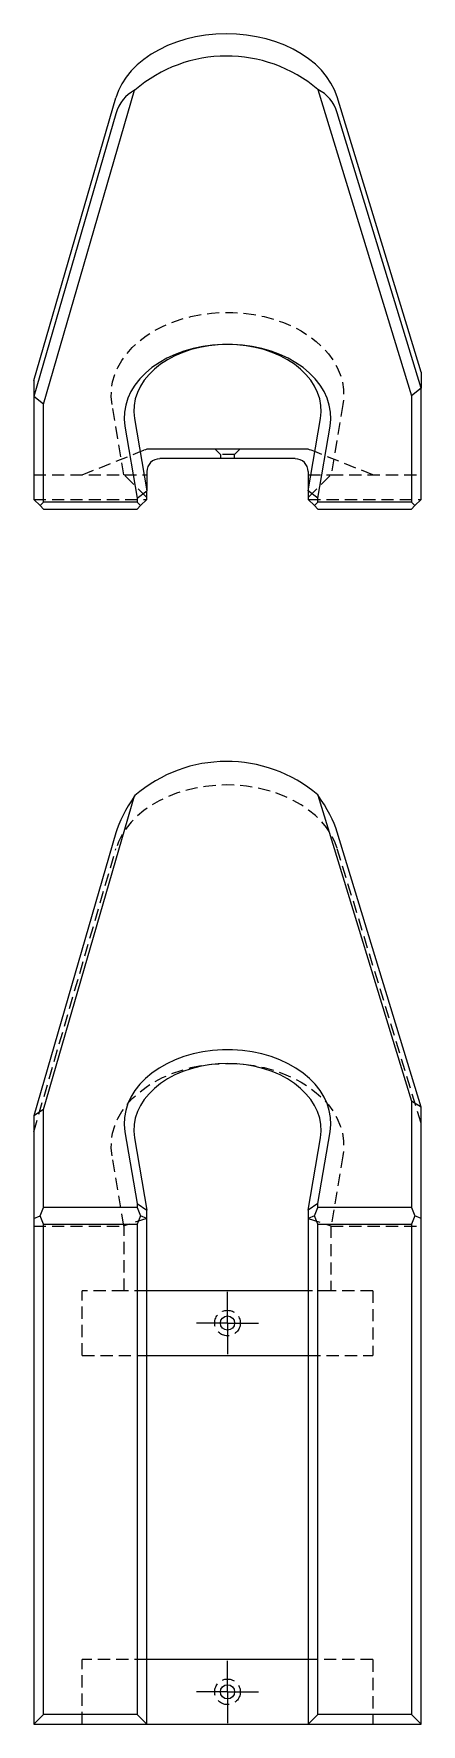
# Model space of a CAD drawing. Header units: millimetres. Extents: x 63 to 248, y 7 to 183.
# Drawn here: x 62.8 to 103.2, y 7 to 182.7 of the extents above.
import ezdxf

# ---------------------------------------------------------------- set-up
doc = ezdxf.new("R2010")
doc.units = ezdxf.units.MM
doc.linetypes.add('HIDDEN', pattern=[1.905, 1.27, -0.635])
doc.layers.add('10', color=7, linetype='Continuous')

# ---------------------------------------------------------------- blocks, each defined once
blk = doc.blocks.new('SW_CENTERMARKSYMBOL_0')
at = {"layer": '10', "color": 0}
for p, q in [((0, 2.5), (0, 3.24)), ((0, 0), (0, 2.5)), ((-2.5, 0), (-3.24, 0)), ((0, 0), (-2.5, 0)), ((0, 0), (0, -2.5)), ((0, 0), (2.5, 0)), ((2.5, 0), (3.24, 0)), ((0, -2.5), (0, -3.24))]:
    blk.add_line(p, q, dxfattribs=at)
blk = doc.blocks.new('SW_CENTERMARKSYMBOL_1')
at = {"layer": '10', "color": 0}
for p, q in [((0, 2.5), (0, 3.24)), ((0, 0), (0, 2.5)), ((-2.5, 0), (-3.24, 0)), ((0, 0), (-2.5, 0)), ((0, 0), (0, -2.5)), ((0, 0), (2.5, 0)), ((2.5, 0), (3.24, 0)), ((0, -2.5), (0, -3.24))]:
    blk.add_line(p, q, dxfattribs=at)

msp = doc.modelspace()

# ---------------------------------------------------------------- linework, layer by layer
at = {"color": 7, "linetype": 'Continuous', "lineweight": 25}
for p, q in [((62.83, 146.65), (71.38, 176.06)), ((63.84, 144.2), (73.33, 176.84)), ((92.42, 176.9), (102.16, 145.08)), ((103.17, 147.53), (94.41, 176.14)), ((71.38, 174.39), (62.83, 144.99)), ((103.17, 145.87), (94.41, 174.47)), ((62.83, 146.65), (62.83, 144.99)), ((103.17, 145.87), (102.16, 145.08)), ((103.17, 147.53), (103.17, 145.87)), ((103.17, 134.31), (103.17, 145.87)), ((63.84, 144.2), (62.83, 144.99)), ((62.83, 144.99), (62.83, 134.31)), ((63.84, 134.01), (63.84, 144.2)), ((102.16, 145.08), (102.16, 134.01)), ((73.32, 142.7), (74.59, 135.19)), ((91.41, 135.19), (92.68, 142.7)), ((72.32, 141.9), (73.59, 134.44)), ((92.41, 134.44), (93.68, 141.9)), ((73.9, 139.27), (74.29, 139.42)), ((74.92, 139.55), (91.08, 139.55)), ((92.1, 139.27), (91.71, 139.42)), ((74.59, 137.19), (74.59, 135.19)), ((90.06, 138.54), (75.94, 138.54)), ((91.41, 137.19), (91.41, 135.19)), ((62.83, 134.31), (63.48, 133.66)), ((63.48, 133.66), (63.84, 134.01)), ((63.84, 133.3), (63.48, 133.66)), ((73.59, 134.01), (63.84, 134.01)), ((73.59, 134.44), (74.59, 135.19)), ((73.59, 134.44), (73.59, 134.01)), ((73.59, 134.01), (73.94, 133.66)), ((73.94, 133.66), (73.59, 133.3)), ((74.59, 134.31), (73.94, 133.66)), ((74.59, 134.31), (74.59, 135.19)), ((92.41, 134.44), (91.41, 135.19)), ((91.41, 135.19), (91.41, 134.31)), ((92.06, 133.66), (91.41, 134.31)), ((92.06, 133.66), (92.41, 134.01)), ((92.41, 133.3), (92.06, 133.66)), ((92.41, 134.01), (92.41, 134.44)), ((102.16, 134.01), (92.41, 134.01)), ((102.16, 134.01), (102.52, 133.66)), ((102.52, 133.66), (102.16, 133.3)), ((103.17, 134.31), (102.52, 133.66)), ((63.84, 133.3), (73.59, 133.3)), ((92.41, 133.3), (102.16, 133.3)), ((63.84, 70.88), (73.33, 103.51)), ((92.42, 103.58), (102.16, 71.76)), ((71.38, 99.64), (62.83, 70.24)), ((103.17, 71.12), (94.41, 99.73)), ((63.84, 70.88), (62.83, 70.24)), ((63.84, 60.69), (63.84, 70.88)), ((102.16, 71.76), (102.16, 60.69)), ((103.17, 71.12), (102.16, 71.76)), ((103.17, 59.56), (103.17, 71.12)), ((62.83, 70.24), (62.83, 59.56)), ((72.32, 68.58), (73.59, 61.11)), ((92.41, 61.11), (93.68, 68.58)), ((73.32, 67.95), (74.59, 60.44)), ((91.41, 60.44), (92.68, 67.95)), ((62.83, 59.56), (63.48, 59.83)), ((63.48, 59.83), (63.84, 60.69)), ((63.84, 58.97), (63.48, 59.83)), ((73.59, 60.69), (63.84, 60.69)), ((73.59, 61.11), (73.59, 60.69)), ((73.59, 61.11), (74.59, 60.44)), ((73.59, 60.69), (73.94, 59.83)), ((73.94, 59.83), (73.59, 58.97)), ((74.59, 59.56), (73.94, 59.83)), ((74.59, 59.56), (74.59, 60.44)), ((92.41, 61.11), (91.41, 60.44)), ((91.41, 60.44), (91.41, 59.56)), ((92.06, 59.83), (91.41, 59.56)), ((92.06, 59.83), (92.41, 60.69)), ((92.41, 58.97), (92.06, 59.83)), ((92.41, 60.69), (92.41, 61.11)), ((102.16, 60.69), (92.41, 60.69)), ((102.16, 60.69), (102.52, 59.83)), ((102.52, 59.83), (102.16, 58.97)), ((103.17, 59.56), (102.52, 59.83)), ((62.83, 59.56), (62.83, 7)), ((63.84, 58.97), (73.59, 58.97)), ((63.84, 8.01), (63.84, 58.97)), ((73.59, 58.97), (73.59, 8.01)), ((74.59, 7), (74.59, 59.56)), ((91.41, 59.56), (91.41, 7)), ((92.41, 8.01), (92.41, 58.97)), ((92.41, 58.97), (102.16, 58.97)), ((102.16, 58.97), (102.16, 8.01)), ((103.17, 7), (103.17, 59.56)), ((75.94, 52.05), (74.59, 52.05)), ((90.06, 52.05), (75.94, 52.05)), ((91.41, 52.05), (90.06, 52.05)), ((74.59, 45.33), (75.94, 45.33)), ((75.94, 45.33), (90.06, 45.33)), ((90.06, 45.33), (91.41, 45.33)), ((75.94, 13.72), (74.59, 13.72)), ((90.06, 13.72), (75.94, 13.72)), ((91.41, 13.72), (90.06, 13.72)), ((62.83, 7), (63.84, 8.01)), ((73.59, 8.01), (63.84, 8.01)), ((74.59, 7), (73.59, 8.01)), ((92.41, 8.01), (91.41, 7)), ((102.16, 8.01), (92.41, 8.01)), ((102.16, 8.01), (103.17, 7)), ((62.83, 7), (74.59, 7)), ((74.59, 7), (75.94, 7)), ((75.94, 7), (90.06, 7)), ((90.06, 7), (91.41, 7)), ((91.41, 7), (103.17, 7))]:
    msp.add_line(p, q, dxfattribs=at)
at = {"color": 7, "linetype": 'HIDDEN', "lineweight": 18}
for p, q in [((72.22, 136.86), (70.98, 144.17)), ((95.02, 144.17), (93.78, 136.86)), ((67.87, 136.86), (73.9, 139.27)), ((81.67, 139.55), (82.26, 138.96)), ((83.74, 138.96), (82.26, 138.96)), ((82.26, 138.96), (82.26, 138.54)), ((83.74, 138.96), (84.33, 139.55)), ((83.74, 138.54), (83.74, 138.96)), ((98.13, 136.86), (92.1, 139.27)), ((62.83, 136.86), (72.22, 136.86)), ((72.24, 136.86), (72.22, 136.86)), ((74.59, 134.5), (72.24, 136.86)), ((72.24, 136.86), (74.59, 136.86)), ((91.41, 134.5), (93.76, 136.86)), ((91.41, 136.86), (93.76, 136.86)), ((93.76, 136.86), (93.78, 136.86)), ((93.78, 136.86), (103.17, 136.86)), ((62.83, 134.31), (74.59, 134.31)), ((91.41, 134.31), (103.17, 134.31)), ((62.83, 68.58), (71.38, 97.98)), ((103.17, 69.46), (94.41, 98.06)), ((72.22, 58.78), (70.98, 66.09)), ((95.02, 66.09), (93.78, 58.78)), ((62.83, 58.78), (72.22, 58.78)), ((72.24, 58.81), (72.22, 58.78)), ((74.59, 59.57), (72.24, 58.81)), ((72.24, 52.05), (72.24, 58.81)), ((91.41, 59.57), (93.76, 58.81)), ((93.76, 58.81), (93.78, 58.78)), ((93.76, 58.81), (93.76, 52.05)), ((93.78, 58.78), (103.17, 58.78)), ((67.87, 45.33), (67.87, 52.05)), ((72.24, 52.05), (67.87, 52.05)), ((74.59, 52.05), (72.24, 52.05)), ((93.76, 52.05), (91.41, 52.05)), ((98.13, 52.05), (93.76, 52.05)), ((98.13, 52.05), (98.13, 45.33)), ((67.87, 45.33), (74.59, 45.33)), ((91.41, 45.33), (98.13, 45.33)), ((74.59, 13.72), (67.87, 13.72)), ((67.87, 7), (67.87, 13.72)), ((98.13, 13.72), (91.41, 13.72)), ((98.13, 13.72), (98.13, 7))]:
    msp.add_line(p, q, dxfattribs=at)
at = {"color": 7, "linetype": 'Continuous', "lineweight": 25, "flags": 128}
for points in [[(94.41, 176.14), (94.14, 176.87), (93.77, 177.58), (93.32, 178.26), (92.78, 178.91), (92.15, 179.53), (91.45, 180.1), (90.68, 180.62), (89.85, 181.1), (88.96, 181.52), (88.02, 181.87), (87.04, 182.17), (86.02, 182.4), (84.98, 182.57), (83.92, 182.67), (82.85, 182.7), (81.78, 182.66), (80.72, 182.55), (79.68, 182.38), (78.67, 182.14), (77.69, 181.84), (76.76, 181.47), (75.87, 181.05), (75.05, 180.57), (74.28, 180.04), (73.59, 179.46), (72.98, 178.84), (72.45, 178.19), (72, 177.5), (71.65, 176.79), (71.38, 176.06)], [(93.68, 141.9), (93.76, 142.64), (93.73, 143.37), (93.6, 144.1), (93.38, 144.82), (93.06, 145.52), (92.64, 146.19), (92.14, 146.83), (91.54, 147.43), (90.87, 148), (90.13, 148.51), (89.32, 148.97), (88.45, 149.37), (87.53, 149.71), (86.57, 149.99), (85.57, 150.2), (84.55, 150.34), (83.52, 150.41), (82.48, 150.41), (81.45, 150.34), (80.43, 150.2), (79.43, 149.99), (78.47, 149.71), (77.55, 149.37), (76.68, 148.97), (75.87, 148.51), (75.13, 148), (74.46, 147.43), (73.86, 146.83), (73.36, 146.19), (72.94, 145.52), (72.62, 144.82), (72.4, 144.1), (72.27, 143.37), (72.24, 142.64), (72.32, 141.9)], [(92.68, 142.7), (92.75, 143.39), (92.72, 144.07), (92.6, 144.75), (92.38, 145.42), (92.06, 146.07), (91.66, 146.69), (91.17, 147.28), (90.61, 147.84), (89.96, 148.35), (89.25, 148.82), (88.48, 149.23), (87.65, 149.58), (86.78, 149.88), (85.87, 150.11), (84.93, 150.28), (83.97, 150.38), (83, 150.42), (82.03, 150.38), (81.07, 150.28), (80.13, 150.11), (79.22, 149.88), (78.35, 149.58), (77.52, 149.23), (76.75, 148.82), (76.04, 148.35), (75.39, 147.84), (74.83, 147.28), (74.34, 146.69), (73.94, 146.07), (73.62, 145.42), (73.4, 144.75), (73.28, 144.07), (73.25, 143.39), (73.32, 142.7)], [(93.68, 68.58), (93.76, 69.32), (93.73, 70.05), (93.6, 70.78), (93.38, 71.5), (93.06, 72.19), (92.64, 72.87), (92.14, 73.51), (91.54, 74.11), (90.87, 74.67), (90.13, 75.19), (89.32, 75.65), (88.45, 76.05), (87.53, 76.39), (86.57, 76.67), (85.57, 76.88), (84.55, 77.02), (83.52, 77.09), (82.48, 77.09), (81.45, 77.02), (80.43, 76.88), (79.43, 76.67), (78.47, 76.39), (77.55, 76.05), (76.68, 75.65), (75.87, 75.19), (75.13, 74.67), (74.46, 74.11), (73.86, 73.51), (73.36, 72.87), (72.94, 72.19), (72.62, 71.5), (72.4, 70.78), (72.27, 70.05), (72.24, 69.32), (72.32, 68.58)], [(92.68, 67.95), (92.75, 68.64), (92.72, 69.32), (92.6, 70), (92.38, 70.67), (92.06, 71.32), (91.66, 71.94), (91.17, 72.53), (90.61, 73.09), (89.96, 73.6), (89.25, 74.07), (88.48, 74.48), (87.65, 74.84), (86.78, 75.13), (85.87, 75.37), (84.93, 75.54), (83.97, 75.64), (83, 75.67), (82.03, 75.64), (81.07, 75.54), (80.13, 75.37), (79.22, 75.13), (78.35, 74.84), (77.52, 74.48), (76.75, 74.07), (76.04, 73.6), (75.39, 73.09), (74.83, 72.53), (74.34, 71.94), (73.94, 71.32), (73.62, 70.67), (73.4, 70), (73.28, 69.32), (73.25, 68.64), (73.32, 67.95)]]:
    msp.add_lwpolyline(points, dxfattribs=at)
at = {"color": 7, "linetype": 'HIDDEN', "lineweight": 18, "flags": 128}
for points in [[(70.98, 144.17), (70.9, 144.95), (70.92, 145.73), (71.04, 146.51), (71.26, 147.27), (71.58, 148.02), (71.99, 148.75), (72.5, 149.44), (73.09, 150.1), (73.76, 150.72), (74.52, 151.29), (75.34, 151.82), (76.23, 152.28), (77.17, 152.69), (78.16, 153.03), (79.19, 153.31), (80.26, 153.53), (81.35, 153.67), (82.45, 153.74), (83.55, 153.74), (84.65, 153.67), (85.74, 153.53), (86.81, 153.31), (87.84, 153.03), (88.83, 152.69), (89.77, 152.28), (90.66, 151.82), (91.48, 151.29), (92.24, 150.72), (92.91, 150.1), (93.5, 149.44), (94.01, 148.75), (94.42, 148.02), (94.74, 147.27), (94.96, 146.51), (95.08, 145.73), (95.1, 144.95), (95.02, 144.17)], [(94.41, 98.06), (94.14, 98.79), (93.77, 99.5), (93.32, 100.19), (92.78, 100.84), (92.15, 101.45), (91.45, 102.02), (90.68, 102.55), (89.85, 103.02), (88.96, 103.44), (88.02, 103.8), (87.04, 104.09), (86.02, 104.33), (84.98, 104.49), (83.92, 104.59), (82.85, 104.62), (81.78, 104.58), (80.72, 104.48), (79.68, 104.3), (78.67, 104.06), (77.69, 103.76), (76.76, 103.39), (75.87, 102.97), (75.05, 102.49), (74.28, 101.96), (73.59, 101.38), (72.98, 100.77), (72.45, 100.11), (72, 99.42), (71.65, 98.71), (71.38, 97.98)], [(70.98, 66.09), (70.9, 66.87), (70.92, 67.65), (71.04, 68.43), (71.26, 69.2), (71.58, 69.94), (71.99, 70.67), (72.5, 71.37), (73.09, 72.03), (73.76, 72.64), (74.52, 73.22), (75.34, 73.74), (76.23, 74.21), (77.17, 74.61), (78.16, 74.96), (79.19, 75.24), (80.26, 75.45), (81.35, 75.59), (82.45, 75.66), (83.55, 75.66), (84.65, 75.59), (85.74, 75.45), (86.81, 75.24), (87.84, 74.96), (88.83, 74.61), (89.77, 74.21), (90.66, 73.74), (91.48, 73.22), (92.24, 72.64), (92.91, 72.03), (93.5, 71.37), (94.01, 70.67), (94.42, 69.94), (94.74, 69.2), (94.96, 68.43), (95.08, 67.65), (95.1, 66.87), (95.02, 66.09)]]:
    msp.add_lwpolyline(points, dxfattribs=at)
at = {"color": 7, "linetype": 'HIDDEN', "lineweight": 18}
for centre in [(83, 48.69), (83, 10.36)]:
    msp.add_circle(centre, 1.33, dxfattribs=at)
at = {"color": 7, "linetype": 'Continuous', "lineweight": 25}
for centre in [(83, 48.69), (83, 10.36)]:
    msp.add_circle(centre, 0.74, dxfattribs=at)
for centre, radius, start, end in [((82.92, 165.71), 14.68, 49.6805, 130.7375), ((74.92, 137.86), 1.68, 90, 111.8014), ((91.08, 137.86), 1.68, 68.1986, 90), ((75.94, 137.19), 1.34, 90, 180), ((90.06, 137.19), 1.34, 0, 90), ((82.92, 92.39), 14.68, 49.6805, 130.7375)]:
    msp.add_arc(centre, radius, start, end, dxfattribs=at)
for centre, major_axis, ratio, start_param, end_param in [((82.91, 164.39), (-10.33, 11.94), 0.471849, 6.162526, 6.579582), ((82.91, 164.39), (10.3, 12), 0.474679, 5.991403, 6.408458), ((82.91, 106.29), (11.25, 9.74), 0.353053, 2.225165, 2.64222), ((82.91, 106.29), (11.27, -9.68), 0.349857, 0.505075, 0.922131)]:
    msp.add_ellipse(centre, major_axis=major_axis, ratio=ratio, start_param=start_param, end_param=end_param, dxfattribs=at)

# ---------------------------------------------------------------- block references
at = {"layer": '10'}
for name, p in [('SW_CENTERMARKSYMBOL_0', (83, 48.69)), ('SW_CENTERMARKSYMBOL_1', (83, 10.36))]:
    msp.add_blockref(name, p, dxfattribs=at)

doc.saveas('drawing.dxf')
